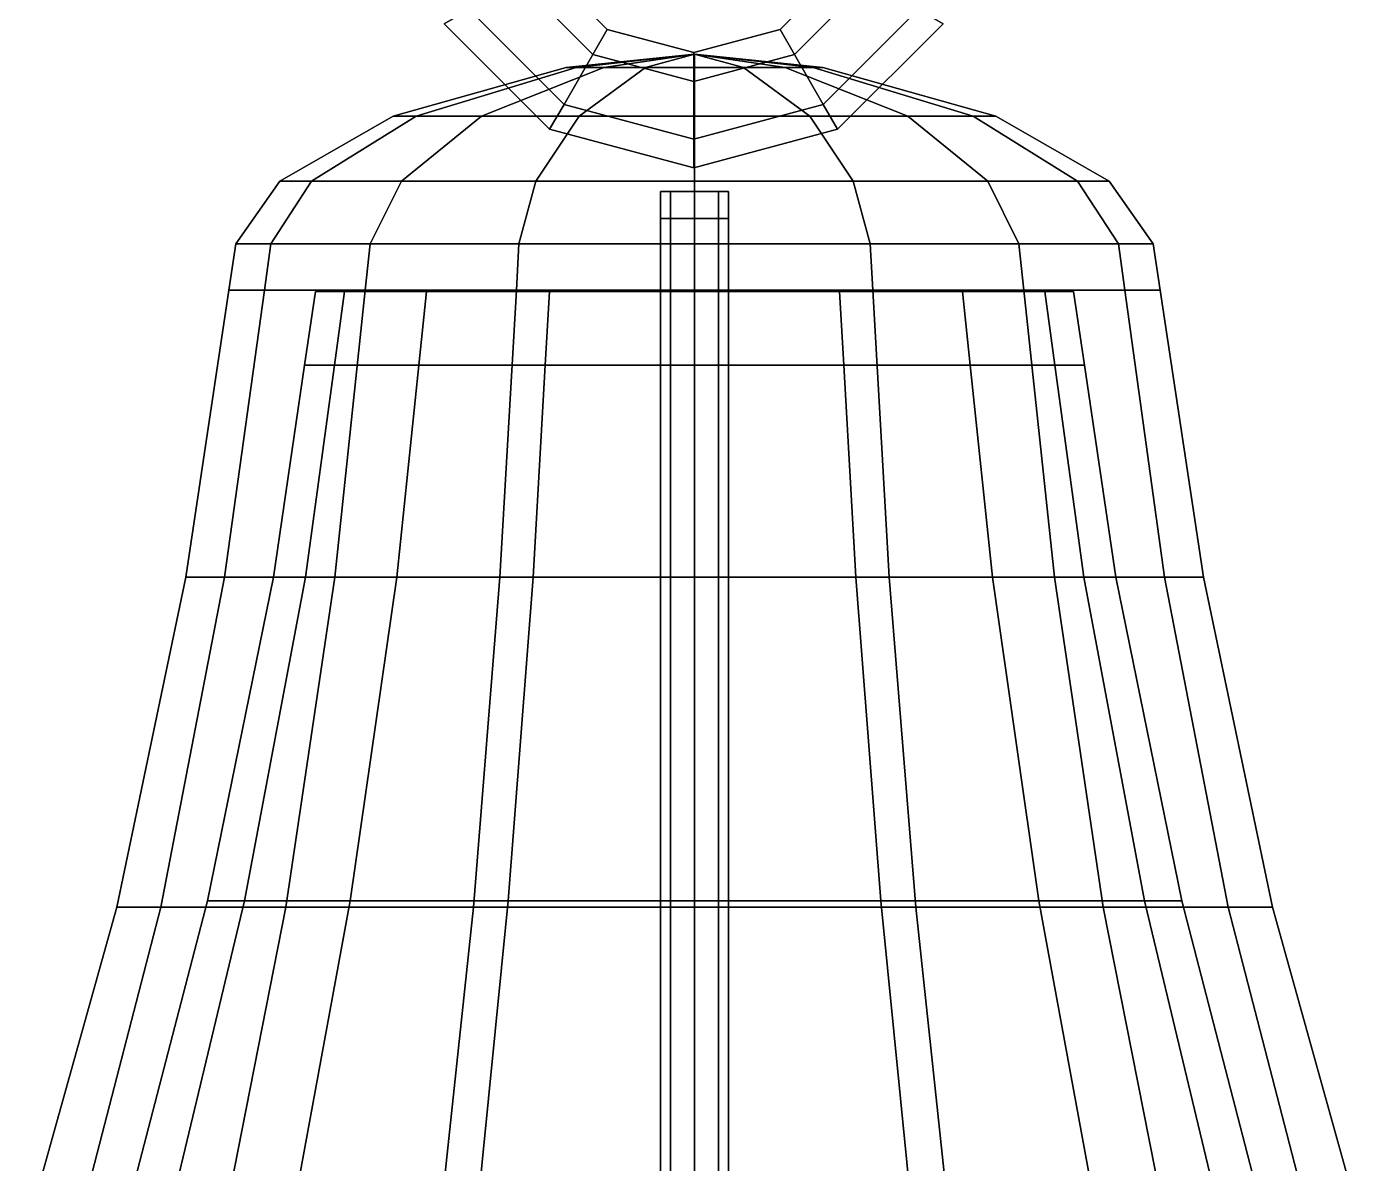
# Model space of a CAD drawing. Header units: metres. Extents: x -14.1 to 14.1, y -13.2 to 13.2.
# Drawn here: x 0.5816 to 1.0215, y -1.9553 to -1.581 of the extents above; entities that cross this region are included whole.
import ezdxf

# ---------------------------------------------------------------- set-up
doc = ezdxf.new("R2010")
doc.units = ezdxf.units.M

msp = doc.modelspace()

# ---------------------------------------------------------------- linework, layer by layer
at = {"layer": 'bell3', "color": 25}
for points in [[(0.743751, -1.56582, 17.3929), (0.751936, -1.56107, 17.4093), (0.772822, -1.58192, 17.4093), (0.768037, -1.59014, 17.3929)], [(0.751936, -1.56107, 17.4093), (0.743751, -1.56582, 17.4257), (0.768037, -1.59014, 17.4257), (0.772822, -1.58192, 17.4093)], [(0.82971, -1.58192, 17.4093), (0.834495, -1.59014, 17.4257), (0.858781, -1.56582, 17.4257), (0.850551, -1.56107, 17.4093)], [(0.834495, -1.59014, 17.3929), (0.82971, -1.58192, 17.4093), (0.850551, -1.56107, 17.4093), (0.858781, -1.56582, 17.3929)], [(0.727293, -1.57534, 17.3929), (0.743751, -1.56582, 17.3929), (0.768037, -1.59014, 17.3929), (0.758555, -1.6066, 17.3929)], [(0.743751, -1.56582, 17.4257), (0.727293, -1.57534, 17.4257), (0.758555, -1.6066, 17.4257), (0.768037, -1.59014, 17.4257)], [(0.843933, -1.6066, 17.3929), (0.834495, -1.59014, 17.3929), (0.858781, -1.56582, 17.3929), (0.875193, -1.57534, 17.3929)], [(0.834495, -1.59014, 17.4257), (0.843933, -1.6066, 17.4257), (0.875193, -1.57534, 17.4257), (0.858781, -1.56582, 17.4257)], [(0.727293, -1.57534, 17.4257), (0.719064, -1.58008, 17.4093), (0.753815, -1.61479, 17.4093), (0.758555, -1.6066, 17.4257)], [(0.719064, -1.58008, 17.4093), (0.727293, -1.57534, 17.3929), (0.758555, -1.6066, 17.3929), (0.753815, -1.61479, 17.4093)], [(0.848673, -1.61479, 17.4093), (0.843933, -1.6066, 17.3929), (0.875193, -1.57534, 17.3929), (0.883423, -1.58008, 17.4093)], [(0.843933, -1.6066, 17.4257), (0.848673, -1.61479, 17.4093), (0.883423, -1.58008, 17.4093), (0.875193, -1.57534, 17.4257)], [(0.772822, -1.58192, 17.4093), (0.768037, -1.59014, 17.4257), (0.801267, -1.59905, 17.4257), (0.801267, -1.58952, 17.4093)], [(0.768037, -1.59014, 17.3929), (0.772822, -1.58192, 17.4093), (0.801267, -1.58952, 17.4093), (0.801267, -1.59905, 17.3929)], [(0.801267, -1.59905, 17.3929), (0.801267, -1.58952, 17.4093), (0.82971, -1.58192, 17.4093), (0.834495, -1.59014, 17.3929)], [(0.801267, -1.58952, 17.4093), (0.801267, -1.59905, 17.4257), (0.834495, -1.59014, 17.4257), (0.82971, -1.58192, 17.4093)], [(0.768037, -1.59014, 17.4257), (0.758555, -1.6066, 17.4257), (0.801267, -1.61801, 17.4257), (0.801267, -1.59905, 17.4257)], [(0.758555, -1.6066, 17.3929), (0.768037, -1.59014, 17.3929), (0.801267, -1.59905, 17.3929), (0.801267, -1.61801, 17.3929)], [(0.762535, -1.59444, 17.4257), (0.801535, -1.59001, 17.4095), (0.759315, -1.59444, 17.4095)], [(0.759315, -1.59444, 17.4095), (0.801535, -1.59001, 17.4095), (0.762535, -1.59444, 17.3933)], [(0.771704, -1.59444, 17.4394), (0.801535, -1.59001, 17.4095), (0.762535, -1.59444, 17.4257)], [(0.762535, -1.59444, 17.3933), (0.801535, -1.59001, 17.4095), (0.771704, -1.59444, 17.3796)], [(0.785389, -1.59444, 17.4485), (0.801535, -1.59001, 17.4095), (0.771704, -1.59444, 17.4394)], [(0.771704, -1.59444, 17.3796), (0.801535, -1.59001, 17.4095), (0.785389, -1.59444, 17.3705)], [(0.801535, -1.59444, 17.4517), (0.801535, -1.59001, 17.4095), (0.785389, -1.59444, 17.4485)], [(0.785389, -1.59444, 17.3705), (0.801535, -1.59001, 17.4095), (0.801535, -1.59444, 17.3673)], [(0.801267, -1.59905, 17.4257), (0.801267, -1.61801, 17.4257), (0.843933, -1.6066, 17.4257), (0.834495, -1.59014, 17.4257)], [(0.801267, -1.61801, 17.3929), (0.801267, -1.59905, 17.3929), (0.834495, -1.59014, 17.3929), (0.843933, -1.6066, 17.3929)], [(0.817724, -1.59444, 17.3705), (0.801535, -1.59001, 17.4095), (0.83141, -1.59444, 17.3796)], [(0.83141, -1.59444, 17.3796), (0.801535, -1.59001, 17.4095), (0.840579, -1.59444, 17.3933)], [(0.840579, -1.59444, 17.3933), (0.801535, -1.59001, 17.4095), (0.843754, -1.59444, 17.4095)], [(0.843754, -1.59444, 17.4095), (0.801535, -1.59001, 17.4095), (0.840579, -1.59444, 17.4257)], [(0.840579, -1.59444, 17.4257), (0.801535, -1.59001, 17.4095), (0.83141, -1.59444, 17.4394)], [(0.83141, -1.59444, 17.4394), (0.801535, -1.59001, 17.4095), (0.817724, -1.59444, 17.4485)], [(0.817724, -1.59444, 17.4485), (0.801535, -1.59001, 17.4095), (0.801535, -1.59444, 17.4517)], [(0.801535, -1.59444, 17.3673), (0.801535, -1.59001, 17.4095), (0.817724, -1.59444, 17.3705)], [(0.709851, -1.61045, 17.4475), (0.762535, -1.59444, 17.4257), (0.759315, -1.59444, 17.4095), (0.702248, -1.61045, 17.4095)], [(0.702248, -1.61045, 17.4095), (0.759315, -1.59444, 17.4095), (0.762535, -1.59444, 17.3933), (0.709851, -1.61045, 17.3715)], [(0.731363, -1.61045, 17.4797), (0.771704, -1.59444, 17.4394), (0.762535, -1.59444, 17.4257), (0.709851, -1.61045, 17.4475)], [(0.709851, -1.61045, 17.3715), (0.762535, -1.59444, 17.3933), (0.771704, -1.59444, 17.3796), (0.731363, -1.61045, 17.3393)], [(0.763564, -1.61045, 17.5012), (0.785389, -1.59444, 17.4485), (0.771704, -1.59444, 17.4394), (0.731363, -1.61045, 17.4797)], [(0.731363, -1.61045, 17.3393), (0.771704, -1.59444, 17.3796), (0.785389, -1.59444, 17.3705), (0.763564, -1.61045, 17.3178)], [(0.801535, -1.61045, 17.5088), (0.801535, -1.59444, 17.4517), (0.785389, -1.59444, 17.4485), (0.763564, -1.61045, 17.5012)], [(0.763564, -1.61045, 17.3178), (0.785389, -1.59444, 17.3705), (0.801535, -1.59444, 17.3673), (0.801535, -1.61045, 17.3102)], [(0.801535, -1.61045, 17.3102), (0.801535, -1.59444, 17.3673), (0.817724, -1.59444, 17.3705), (0.83955, -1.61045, 17.3178)], [(0.83955, -1.61045, 17.5012), (0.817724, -1.59444, 17.4485), (0.801535, -1.59444, 17.4517), (0.801535, -1.61045, 17.5088)], [(0.83955, -1.61045, 17.3178), (0.817724, -1.59444, 17.3705), (0.83141, -1.59444, 17.3796), (0.871751, -1.61045, 17.3393)], [(0.871751, -1.61045, 17.4797), (0.83141, -1.59444, 17.4394), (0.817724, -1.59444, 17.4485), (0.83955, -1.61045, 17.5012)], [(0.871751, -1.61045, 17.3393), (0.83141, -1.59444, 17.3796), (0.840579, -1.59444, 17.3933), (0.893263, -1.61045, 17.3715)], [(0.893263, -1.61045, 17.4475), (0.840579, -1.59444, 17.4257), (0.83141, -1.59444, 17.4394), (0.871751, -1.61045, 17.4797)], [(0.893263, -1.61045, 17.3715), (0.840579, -1.59444, 17.3933), (0.843754, -1.59444, 17.4095), (0.900821, -1.61045, 17.4095)], [(0.900821, -1.61045, 17.4095), (0.843754, -1.59444, 17.4095), (0.840579, -1.59444, 17.4257), (0.893263, -1.61045, 17.4475)], [(0.758555, -1.6066, 17.4257), (0.753815, -1.61479, 17.4093), (0.801267, -1.62749, 17.4093), (0.801267, -1.61801, 17.4257)], [(0.753815, -1.61479, 17.4093), (0.758555, -1.6066, 17.3929), (0.801267, -1.61801, 17.3929), (0.801267, -1.62749, 17.4093)], [(0.801267, -1.62749, 17.4093), (0.801267, -1.61801, 17.3929), (0.843933, -1.6066, 17.3929), (0.848673, -1.61479, 17.4093)], [(0.801267, -1.61801, 17.4257), (0.801267, -1.62749, 17.4093), (0.848673, -1.61479, 17.4093), (0.843933, -1.6066, 17.4257)], [(0.664993, -1.63183, 17.4095), (0.702248, -1.61045, 17.4095), (0.709851, -1.61045, 17.3715), (0.675414, -1.63183, 17.3572)], [(0.675414, -1.63183, 17.4618), (0.709851, -1.61045, 17.4475), (0.702248, -1.61045, 17.4095), (0.664993, -1.63183, 17.4095)], [(0.675414, -1.63183, 17.3572), (0.709851, -1.61045, 17.3715), (0.731363, -1.61045, 17.3393), (0.704976, -1.63183, 17.3129)], [(0.704976, -1.63183, 17.5061), (0.731363, -1.61045, 17.4797), (0.709851, -1.61045, 17.4475), (0.675414, -1.63183, 17.4618)], [(0.704976, -1.63183, 17.3129), (0.731363, -1.61045, 17.3393), (0.763564, -1.61045, 17.3178), (0.749297, -1.63183, 17.2833)], [(0.749297, -1.63183, 17.5357), (0.763564, -1.61045, 17.5012), (0.731363, -1.61045, 17.4797), (0.704976, -1.63183, 17.5061)], [(0.749297, -1.63183, 17.2833), (0.763564, -1.61045, 17.3178), (0.801535, -1.61045, 17.3102), (0.801535, -1.63183, 17.2729)], [(0.801535, -1.63183, 17.5461), (0.801535, -1.61045, 17.5088), (0.763564, -1.61045, 17.5012), (0.749297, -1.63183, 17.5357)], [(0.853816, -1.63183, 17.5357), (0.83955, -1.61045, 17.5012), (0.801535, -1.61045, 17.5088), (0.801535, -1.63183, 17.5461)], [(0.801535, -1.63183, 17.2729), (0.801535, -1.61045, 17.3102), (0.83955, -1.61045, 17.3178), (0.853816, -1.63183, 17.2833)], [(0.898093, -1.63183, 17.5061), (0.871751, -1.61045, 17.4797), (0.83955, -1.61045, 17.5012), (0.853816, -1.63183, 17.5357)], [(0.853816, -1.63183, 17.2833), (0.83955, -1.61045, 17.3178), (0.871751, -1.61045, 17.3393), (0.898093, -1.63183, 17.3129)], [(0.9277, -1.63183, 17.4618), (0.893263, -1.61045, 17.4475), (0.871751, -1.61045, 17.4797), (0.898093, -1.63183, 17.5061)], [(0.898093, -1.63183, 17.3129), (0.871751, -1.61045, 17.3393), (0.893263, -1.61045, 17.3715), (0.9277, -1.63183, 17.3572)], [(0.938121, -1.63183, 17.4095), (0.900821, -1.61045, 17.4095), (0.893263, -1.61045, 17.4475), (0.9277, -1.63183, 17.4618)], [(0.9277, -1.63183, 17.3572), (0.893263, -1.61045, 17.3715), (0.900821, -1.61045, 17.4095), (0.938121, -1.63183, 17.4095)], [(0.661952, -1.65253, 17.4673), (0.675414, -1.63183, 17.4618), (0.664993, -1.63183, 17.4095), (0.650458, -1.65253, 17.4095)], [(0.650458, -1.65253, 17.4095), (0.664993, -1.63183, 17.4095), (0.675414, -1.63183, 17.3572), (0.661952, -1.65253, 17.3517)], [(0.69469, -1.65253, 17.5164), (0.704976, -1.63183, 17.5061), (0.675414, -1.63183, 17.4618), (0.661952, -1.65253, 17.4673)], [(0.661952, -1.65253, 17.3517), (0.675414, -1.63183, 17.3572), (0.704976, -1.63183, 17.3129), (0.69469, -1.65253, 17.3027)], [(0.743708, -1.65253, 17.5491), (0.749297, -1.63183, 17.5357), (0.704976, -1.63183, 17.5061), (0.69469, -1.65253, 17.5164)], [(0.69469, -1.65253, 17.3027), (0.704976, -1.63183, 17.3129), (0.749297, -1.63183, 17.2833), (0.743708, -1.65253, 17.2699)], [(0.801535, -1.65253, 17.5606), (0.801535, -1.63183, 17.5461), (0.749297, -1.63183, 17.5357), (0.743708, -1.65253, 17.5491)], [(0.743708, -1.65253, 17.2699), (0.749297, -1.63183, 17.2833), (0.801535, -1.63183, 17.2729), (0.801535, -1.65253, 17.2584)], [(0.801535, -1.65253, 17.2584), (0.801535, -1.63183, 17.2729), (0.853816, -1.63183, 17.2833), (0.859362, -1.65253, 17.2699)], [(0.859362, -1.65253, 17.5491), (0.853816, -1.63183, 17.5357), (0.801535, -1.63183, 17.5461), (0.801535, -1.65253, 17.5606)], [(0.859362, -1.65253, 17.2699), (0.853816, -1.63183, 17.2833), (0.898093, -1.63183, 17.3129), (0.908379, -1.65253, 17.3027)], [(0.908379, -1.65253, 17.5164), (0.898093, -1.63183, 17.5061), (0.853816, -1.63183, 17.5357), (0.859362, -1.65253, 17.5491)], [(0.908379, -1.65253, 17.3027), (0.898093, -1.63183, 17.3129), (0.9277, -1.63183, 17.3572), (0.941162, -1.65253, 17.3517)], [(0.941162, -1.65253, 17.4673), (0.9277, -1.63183, 17.4618), (0.898093, -1.63183, 17.5061), (0.908379, -1.65253, 17.5164)], [(0.941162, -1.65253, 17.3517), (0.9277, -1.63183, 17.3572), (0.938121, -1.63183, 17.4095), (0.952656, -1.65253, 17.4095)], [(0.952656, -1.65253, 17.4095), (0.938121, -1.63183, 17.4095), (0.9277, -1.63183, 17.4618), (0.941162, -1.65253, 17.4673)], [(0.661952, -1.65253, 17.3517), (0.65985, -1.66779, 17.3508), (0.648177, -1.66779, 17.4095), (0.650458, -1.65253, 17.4095)], [(0.650458, -1.65253, 17.4095), (0.648177, -1.66779, 17.4095), (0.65985, -1.66779, 17.4682), (0.661952, -1.65253, 17.4673)], [(0.69469, -1.65253, 17.3027), (0.69308, -1.66779, 17.301), (0.65985, -1.66779, 17.3508), (0.661952, -1.65253, 17.3517)], [(0.661952, -1.65253, 17.4673), (0.65985, -1.66779, 17.4682), (0.69308, -1.66779, 17.518), (0.69469, -1.65253, 17.5164)], [(0.743708, -1.65253, 17.2699), (0.742858, -1.66779, 17.2678), (0.69308, -1.66779, 17.301), (0.69469, -1.65253, 17.3027)], [(0.69469, -1.65253, 17.5164), (0.69308, -1.66779, 17.518), (0.742858, -1.66779, 17.5512), (0.743708, -1.65253, 17.5491)], [(0.801535, -1.65253, 17.2584), (0.801535, -1.66779, 17.2561), (0.742858, -1.66779, 17.2678), (0.743708, -1.65253, 17.2699)], [(0.743708, -1.65253, 17.5491), (0.742858, -1.66779, 17.5512), (0.801535, -1.66779, 17.5629), (0.801535, -1.65253, 17.5606)], [(0.801535, -1.65253, 17.5606), (0.801535, -1.66779, 17.5629), (0.860256, -1.66779, 17.5512), (0.859362, -1.65253, 17.5491)], [(0.859362, -1.65253, 17.2699), (0.860256, -1.66779, 17.2678), (0.801535, -1.66779, 17.2561), (0.801535, -1.65253, 17.2584)], [(0.859362, -1.65253, 17.5491), (0.860256, -1.66779, 17.5512), (0.909989, -1.66779, 17.518), (0.908379, -1.65253, 17.5164)], [(0.908379, -1.65253, 17.3027), (0.909989, -1.66779, 17.301), (0.860256, -1.66779, 17.2678), (0.859362, -1.65253, 17.2699)], [(0.908379, -1.65253, 17.5164), (0.909989, -1.66779, 17.518), (0.943264, -1.66779, 17.4682), (0.941162, -1.65253, 17.4673)], [(0.941162, -1.65253, 17.3517), (0.943264, -1.66779, 17.3508), (0.909989, -1.66779, 17.301), (0.908379, -1.65253, 17.3027)], [(0.941162, -1.65253, 17.4673), (0.943264, -1.66779, 17.4682), (0.954937, -1.66779, 17.4095), (0.952656, -1.65253, 17.4095)], [(0.952656, -1.65253, 17.4095), (0.954937, -1.66779, 17.4095), (0.943264, -1.66779, 17.3508), (0.941162, -1.65253, 17.3517)], [(0.648177, -1.66779, 17.4095), (0.633955, -1.76233, 17.4095), (0.646702, -1.76233, 17.4736), (0.65985, -1.66779, 17.4682)], [(0.65985, -1.66779, 17.3508), (0.646702, -1.76233, 17.3454), (0.633955, -1.76233, 17.4095), (0.648177, -1.66779, 17.4095)], [(0.65985, -1.66779, 17.4682), (0.646702, -1.76233, 17.4736), (0.683017, -1.76233, 17.528), (0.69308, -1.66779, 17.518)], [(0.69308, -1.66779, 17.301), (0.683017, -1.76233, 17.291), (0.646702, -1.76233, 17.3454), (0.65985, -1.66779, 17.3508)], [(0.682927, -1.69247, 17.4586), (0.673133, -1.69247, 17.4095), (0.676711, -1.66819, 17.4095), (0.686237, -1.66819, 17.4573)], [(0.673133, -1.69247, 17.4095), (0.682927, -1.69247, 17.3604), (0.686237, -1.66819, 17.3617), (0.676711, -1.66819, 17.4095)], [(0.676711, -1.66819, 17.4095), (0.686237, -1.66819, 17.3617), (0.708912, -1.66819, 17.3711), (0.701264, -1.66819, 17.4095)], [(0.686237, -1.66819, 17.4573), (0.676711, -1.66819, 17.4095), (0.701264, -1.66819, 17.4095), (0.708912, -1.66819, 17.4479)], [(0.710746, -1.69247, 17.5003), (0.682927, -1.69247, 17.4586), (0.686237, -1.66819, 17.4573), (0.713295, -1.66819, 17.4978)], [(0.682927, -1.69247, 17.3604), (0.710746, -1.69247, 17.3187), (0.713295, -1.66819, 17.3212), (0.686237, -1.66819, 17.3617)], [(0.69308, -1.66779, 17.518), (0.683017, -1.76233, 17.528), (0.737401, -1.76233, 17.5644), (0.742858, -1.66779, 17.5512)], [(0.742858, -1.66779, 17.2678), (0.737401, -1.76233, 17.2547), (0.683017, -1.76233, 17.291), (0.69308, -1.66779, 17.301)], [(0.713295, -1.66819, 17.4978), (0.686237, -1.66819, 17.4573), (0.708912, -1.66819, 17.4479), (0.730648, -1.66819, 17.4804)], [(0.686237, -1.66819, 17.3617), (0.713295, -1.66819, 17.3212), (0.730648, -1.66819, 17.3386), (0.708912, -1.66819, 17.3711)], [(0.708912, -1.66819, 17.3711), (0.801535, -1.66819, 17.4095), (0.701264, -1.66819, 17.4095)], [(0.701264, -1.66819, 17.4095), (0.801535, -1.66819, 17.4095), (0.708912, -1.66819, 17.4479)], [(0.730648, -1.66819, 17.3386), (0.801535, -1.66819, 17.4095), (0.708912, -1.66819, 17.3711)], [(0.708912, -1.66819, 17.4479), (0.801535, -1.66819, 17.4095), (0.730648, -1.66819, 17.4804)], [(0.752383, -1.69247, 17.5281), (0.710746, -1.69247, 17.5003), (0.713295, -1.66819, 17.4978), (0.75377, -1.66819, 17.5248)], [(0.710746, -1.69247, 17.3187), (0.752383, -1.69247, 17.2909), (0.75377, -1.66819, 17.2942), (0.713295, -1.66819, 17.3212)], [(0.75377, -1.66819, 17.5248), (0.713295, -1.66819, 17.4978), (0.730648, -1.66819, 17.4804), (0.763162, -1.66819, 17.5021)], [(0.713295, -1.66819, 17.3212), (0.75377, -1.66819, 17.2942), (0.763162, -1.66819, 17.3169), (0.730648, -1.66819, 17.3386)], [(0.763162, -1.66819, 17.3169), (0.801535, -1.66819, 17.4095), (0.730648, -1.66819, 17.3386)], [(0.730648, -1.66819, 17.4804), (0.801535, -1.66819, 17.4095), (0.763162, -1.66819, 17.5021)], [(0.742858, -1.66779, 17.5512), (0.737401, -1.76233, 17.5644), (0.801535, -1.76233, 17.5771), (0.801535, -1.66779, 17.5629)], [(0.801535, -1.66779, 17.2561), (0.801535, -1.76233, 17.2419), (0.737401, -1.76233, 17.2547), (0.742858, -1.66779, 17.2678)], [(0.752383, -1.69247, 17.2909), (0.801535, -1.69247, 17.2811), (0.801535, -1.66819, 17.2847), (0.75377, -1.66819, 17.2942)], [(0.801535, -1.69247, 17.5379), (0.752383, -1.69247, 17.5281), (0.75377, -1.66819, 17.5248), (0.801535, -1.66819, 17.5343)], [(0.75377, -1.66819, 17.2942), (0.801535, -1.66819, 17.2847), (0.801535, -1.66819, 17.3092), (0.763162, -1.66819, 17.3169)], [(0.801535, -1.66819, 17.5343), (0.75377, -1.66819, 17.5248), (0.763162, -1.66819, 17.5021), (0.801535, -1.66819, 17.5098)], [(0.801535, -1.66819, 17.3092), (0.801535, -1.66819, 17.4095), (0.763162, -1.66819, 17.3169)], [(0.763162, -1.66819, 17.5021), (0.801535, -1.66819, 17.4095), (0.801535, -1.66819, 17.5098)], [(0.860256, -1.66779, 17.2678), (0.865668, -1.76233, 17.2547), (0.801535, -1.76233, 17.2419), (0.801535, -1.66779, 17.2561)], [(0.801535, -1.66779, 17.5629), (0.801535, -1.76233, 17.5771), (0.865668, -1.76233, 17.5644), (0.860256, -1.66779, 17.5512)], [(0.839908, -1.66819, 17.3169), (0.801535, -1.66819, 17.4095), (0.801535, -1.66819, 17.3092)], [(0.801535, -1.66819, 17.2847), (0.849299, -1.66819, 17.2942), (0.839908, -1.66819, 17.3169), (0.801535, -1.66819, 17.3092)], [(0.801535, -1.69247, 17.2811), (0.850685, -1.69247, 17.2909), (0.849299, -1.66819, 17.2942), (0.801535, -1.66819, 17.2847)], [(0.872466, -1.66819, 17.3386), (0.801535, -1.66819, 17.4095), (0.839908, -1.66819, 17.3169)], [(0.894202, -1.66819, 17.3711), (0.801535, -1.66819, 17.4095), (0.872466, -1.66819, 17.3386)], [(0.901805, -1.66819, 17.4095), (0.801535, -1.66819, 17.4095), (0.894202, -1.66819, 17.3711)], [(0.894202, -1.66819, 17.4479), (0.801535, -1.66819, 17.4095), (0.901805, -1.66819, 17.4095)], [(0.872466, -1.66819, 17.4804), (0.801535, -1.66819, 17.4095), (0.894202, -1.66819, 17.4479)], [(0.839908, -1.66819, 17.5021), (0.801535, -1.66819, 17.4095), (0.872466, -1.66819, 17.4804)], [(0.801535, -1.66819, 17.5098), (0.801535, -1.66819, 17.4095), (0.839908, -1.66819, 17.5021)], [(0.849299, -1.66819, 17.5248), (0.801535, -1.66819, 17.5343), (0.801535, -1.66819, 17.5098), (0.839908, -1.66819, 17.5021)], [(0.850685, -1.69247, 17.5281), (0.801535, -1.69247, 17.5379), (0.801535, -1.66819, 17.5343), (0.849299, -1.66819, 17.5248)], [(0.849299, -1.66819, 17.2942), (0.889819, -1.66819, 17.3212), (0.872466, -1.66819, 17.3386), (0.839908, -1.66819, 17.3169)], [(0.889819, -1.66819, 17.4978), (0.849299, -1.66819, 17.5248), (0.839908, -1.66819, 17.5021), (0.872466, -1.66819, 17.4804)], [(0.850685, -1.69247, 17.2909), (0.892368, -1.69247, 17.3187), (0.889819, -1.66819, 17.3212), (0.849299, -1.66819, 17.2942)], [(0.892368, -1.69247, 17.5003), (0.850685, -1.69247, 17.5281), (0.849299, -1.66819, 17.5248), (0.889819, -1.66819, 17.4978)], [(0.909989, -1.66779, 17.301), (0.920051, -1.76233, 17.291), (0.865668, -1.76233, 17.2547), (0.860256, -1.66779, 17.2678)], [(0.860256, -1.66779, 17.5512), (0.865668, -1.76233, 17.5644), (0.920051, -1.76233, 17.528), (0.909989, -1.66779, 17.518)], [(0.916877, -1.66819, 17.4573), (0.889819, -1.66819, 17.4978), (0.872466, -1.66819, 17.4804), (0.894202, -1.66819, 17.4479)], [(0.889819, -1.66819, 17.3212), (0.916877, -1.66819, 17.3617), (0.894202, -1.66819, 17.3711), (0.872466, -1.66819, 17.3386)], [(0.920187, -1.69247, 17.4586), (0.892368, -1.69247, 17.5003), (0.889819, -1.66819, 17.4978), (0.916877, -1.66819, 17.4573)], [(0.892368, -1.69247, 17.3187), (0.920187, -1.69247, 17.3604), (0.916877, -1.66819, 17.3617), (0.889819, -1.66819, 17.3212)], [(0.926358, -1.66819, 17.4095), (0.916877, -1.66819, 17.4573), (0.894202, -1.66819, 17.4479), (0.901805, -1.66819, 17.4095)], [(0.916877, -1.66819, 17.3617), (0.926358, -1.66819, 17.4095), (0.901805, -1.66819, 17.4095), (0.894202, -1.66819, 17.3711)], [(0.943264, -1.66779, 17.3508), (0.956368, -1.76233, 17.3454), (0.920051, -1.76233, 17.291), (0.909989, -1.66779, 17.301)], [(0.909989, -1.66779, 17.518), (0.920051, -1.76233, 17.528), (0.956368, -1.76233, 17.4736), (0.943264, -1.66779, 17.4682)], [(0.920187, -1.69247, 17.3604), (0.929935, -1.69247, 17.4095), (0.926358, -1.66819, 17.4095), (0.916877, -1.66819, 17.3617)], [(0.929935, -1.69247, 17.4095), (0.920187, -1.69247, 17.4586), (0.916877, -1.66819, 17.4573), (0.926358, -1.66819, 17.4095)], [(0.954937, -1.66779, 17.4095), (0.969158, -1.76233, 17.4095), (0.956368, -1.76233, 17.3454), (0.943264, -1.66779, 17.3508)], [(0.943264, -1.66779, 17.4682), (0.956368, -1.76233, 17.4736), (0.969158, -1.76233, 17.4095), (0.954937, -1.66779, 17.4095)], [(0.662846, -1.76229, 17.4095), (0.673133, -1.69247, 17.4095), (0.682927, -1.69247, 17.4586), (0.673356, -1.76229, 17.4626)], [(0.673356, -1.76229, 17.3564), (0.682927, -1.69247, 17.3604), (0.673133, -1.69247, 17.4095), (0.662846, -1.76229, 17.4095)], [(0.673356, -1.76229, 17.4626), (0.682927, -1.69247, 17.4586), (0.710746, -1.69247, 17.5003), (0.703456, -1.76229, 17.5076)], [(0.703456, -1.76229, 17.3114), (0.710746, -1.69247, 17.3187), (0.682927, -1.69247, 17.3604), (0.673356, -1.76229, 17.3564)], [(0.703456, -1.76229, 17.5076), (0.710746, -1.69247, 17.5003), (0.752383, -1.69247, 17.5281), (0.748447, -1.76229, 17.5377)], [(0.748447, -1.76229, 17.2813), (0.752383, -1.69247, 17.2909), (0.710746, -1.69247, 17.3187), (0.703456, -1.76229, 17.3114)], [(0.748447, -1.76229, 17.5377), (0.752383, -1.69247, 17.5281), (0.801535, -1.69247, 17.5379), (0.801535, -1.76229, 17.5482)], [(0.801535, -1.76229, 17.2708), (0.801535, -1.69247, 17.2811), (0.752383, -1.69247, 17.2909), (0.748447, -1.76229, 17.2813)], [(0.854667, -1.76229, 17.2813), (0.850685, -1.69247, 17.2909), (0.801535, -1.69247, 17.2811), (0.801535, -1.76229, 17.2708)], [(0.801535, -1.76229, 17.5482), (0.801535, -1.69247, 17.5379), (0.850685, -1.69247, 17.5281), (0.854667, -1.76229, 17.5377)], [(0.899658, -1.76229, 17.3114), (0.892368, -1.69247, 17.3187), (0.850685, -1.69247, 17.2909), (0.854667, -1.76229, 17.2813)], [(0.854667, -1.76229, 17.5377), (0.850685, -1.69247, 17.5281), (0.892368, -1.69247, 17.5003), (0.899658, -1.76229, 17.5076)], [(0.929712, -1.76229, 17.3564), (0.920187, -1.69247, 17.3604), (0.892368, -1.69247, 17.3187), (0.899658, -1.76229, 17.3114)], [(0.899658, -1.76229, 17.5076), (0.892368, -1.69247, 17.5003), (0.920187, -1.69247, 17.4586), (0.929712, -1.76229, 17.4626)], [(0.940266, -1.76229, 17.4095), (0.929935, -1.69247, 17.4095), (0.920187, -1.69247, 17.3604), (0.929712, -1.76229, 17.3564)], [(0.929712, -1.76229, 17.4626), (0.920187, -1.69247, 17.4586), (0.929935, -1.69247, 17.4095), (0.940266, -1.76229, 17.4095)], [(0.646702, -1.76233, 17.3454), (0.625727, -1.87101, 17.3367), (0.611235, -1.87101, 17.4095), (0.633955, -1.76233, 17.4095)], [(0.633955, -1.76233, 17.4095), (0.611235, -1.87101, 17.4095), (0.625727, -1.87101, 17.4823), (0.646702, -1.76233, 17.4736)], [(0.683017, -1.76233, 17.291), (0.666962, -1.87101, 17.2749), (0.625727, -1.87101, 17.3367), (0.646702, -1.76233, 17.3454)], [(0.646702, -1.76233, 17.4736), (0.625727, -1.87101, 17.4823), (0.666962, -1.87101, 17.5441), (0.683017, -1.76233, 17.528)], [(0.65332, -1.86886, 17.3481), (0.673356, -1.76229, 17.3564), (0.662846, -1.76229, 17.4095), (0.641111, -1.86886, 17.4095)], [(0.641111, -1.86886, 17.4095), (0.662846, -1.76229, 17.4095), (0.673356, -1.76229, 17.4626), (0.65332, -1.86886, 17.4709)], [(0.68807, -1.86886, 17.296), (0.703456, -1.76229, 17.3114), (0.673356, -1.76229, 17.3564), (0.65332, -1.86886, 17.3481)], [(0.65332, -1.86886, 17.4709), (0.673356, -1.76229, 17.4626), (0.703456, -1.76229, 17.5076), (0.68807, -1.86886, 17.523)], [(0.737401, -1.76233, 17.2547), (0.728724, -1.87101, 17.2337), (0.666962, -1.87101, 17.2749), (0.683017, -1.76233, 17.291)], [(0.683017, -1.76233, 17.528), (0.666962, -1.87101, 17.5441), (0.728724, -1.87101, 17.5853), (0.737401, -1.76233, 17.5644)], [(0.740128, -1.86886, 17.2613), (0.748447, -1.76229, 17.2813), (0.703456, -1.76229, 17.3114), (0.68807, -1.86886, 17.296)], [(0.68807, -1.86886, 17.523), (0.703456, -1.76229, 17.5076), (0.748447, -1.76229, 17.5377), (0.740128, -1.86886, 17.5577)], [(0.801535, -1.76233, 17.2419), (0.801535, -1.87101, 17.2192), (0.728724, -1.87101, 17.2337), (0.737401, -1.76233, 17.2547)], [(0.737401, -1.76233, 17.5644), (0.728724, -1.87101, 17.5853), (0.801535, -1.87101, 17.5998), (0.801535, -1.76233, 17.5771)], [(0.801535, -1.86886, 17.2491), (0.801535, -1.76229, 17.2708), (0.748447, -1.76229, 17.2813), (0.740128, -1.86886, 17.2613)], [(0.740128, -1.86886, 17.5577), (0.748447, -1.76229, 17.5377), (0.801535, -1.76229, 17.5482), (0.801535, -1.86886, 17.57)], [(0.801535, -1.86886, 17.57), (0.801535, -1.76229, 17.5482), (0.854667, -1.76229, 17.5377), (0.86294, -1.86886, 17.5577)], [(0.86294, -1.86886, 17.2613), (0.854667, -1.76229, 17.2813), (0.801535, -1.76229, 17.2708), (0.801535, -1.86886, 17.2491)], [(0.801535, -1.76233, 17.5771), (0.801535, -1.87101, 17.5998), (0.87439, -1.87101, 17.5853), (0.865668, -1.76233, 17.5644)], [(0.865668, -1.76233, 17.2547), (0.87439, -1.87101, 17.2337), (0.801535, -1.87101, 17.2192), (0.801535, -1.76233, 17.2419)], [(0.86294, -1.86886, 17.5577), (0.854667, -1.76229, 17.5377), (0.899658, -1.76229, 17.5076), (0.914998, -1.86886, 17.523)], [(0.914998, -1.86886, 17.296), (0.899658, -1.76229, 17.3114), (0.854667, -1.76229, 17.2813), (0.86294, -1.86886, 17.2613)], [(0.865668, -1.76233, 17.5644), (0.87439, -1.87101, 17.5853), (0.936108, -1.87101, 17.5441), (0.920051, -1.76233, 17.528)], [(0.920051, -1.76233, 17.291), (0.936108, -1.87101, 17.2749), (0.87439, -1.87101, 17.2337), (0.865668, -1.76233, 17.2547)], [(0.914998, -1.86886, 17.523), (0.899658, -1.76229, 17.5076), (0.929712, -1.76229, 17.4626), (0.949794, -1.86886, 17.4709)], [(0.949794, -1.86886, 17.3481), (0.929712, -1.76229, 17.3564), (0.899658, -1.76229, 17.3114), (0.914998, -1.86886, 17.296)], [(0.920051, -1.76233, 17.528), (0.936108, -1.87101, 17.5441), (0.977343, -1.87101, 17.4823), (0.956368, -1.76233, 17.4736)], [(0.956368, -1.76233, 17.3454), (0.977343, -1.87101, 17.3367), (0.936108, -1.87101, 17.2749), (0.920051, -1.76233, 17.291)], [(0.949794, -1.86886, 17.4709), (0.929712, -1.76229, 17.4626), (0.940266, -1.76229, 17.4095), (0.962003, -1.86886, 17.4095)], [(0.962003, -1.86886, 17.4095), (0.940266, -1.76229, 17.4095), (0.929712, -1.76229, 17.3564), (0.949794, -1.86886, 17.3481)], [(0.956368, -1.76233, 17.4736), (0.977343, -1.87101, 17.4823), (0.991878, -1.87101, 17.4095), (0.969158, -1.76233, 17.4095)], [(0.969158, -1.76233, 17.4095), (0.991878, -1.87101, 17.4095), (0.977343, -1.87101, 17.3367), (0.956368, -1.76233, 17.3454)], [(0.613069, -1.97705, 17.4095), (0.641111, -1.86886, 17.4095), (0.65332, -1.86886, 17.4709), (0.62738, -1.97705, 17.4816)], [(0.62738, -1.97705, 17.3374), (0.65332, -1.86886, 17.3481), (0.641111, -1.86886, 17.4095), (0.613069, -1.97705, 17.4095)], [(0.62738, -1.97705, 17.4816), (0.65332, -1.86886, 17.4709), (0.68807, -1.86886, 17.523), (0.668258, -1.97705, 17.5428)], [(0.668258, -1.97705, 17.2762), (0.68807, -1.86886, 17.296), (0.65332, -1.86886, 17.3481), (0.62738, -1.97705, 17.3374)], [(0.668258, -1.97705, 17.5428), (0.68807, -1.86886, 17.523), (0.740128, -1.86886, 17.5577), (0.729396, -1.97705, 17.5836)], [(0.729396, -1.97705, 17.2354), (0.740128, -1.86886, 17.2613), (0.68807, -1.86886, 17.296), (0.668258, -1.97705, 17.2762)], [(0.729396, -1.97705, 17.5836), (0.740128, -1.86886, 17.5577), (0.801535, -1.86886, 17.57), (0.801535, -1.97705, 17.598)], [(0.801535, -1.97705, 17.221), (0.801535, -1.86886, 17.2491), (0.740128, -1.86886, 17.2613), (0.729396, -1.97705, 17.2354)], [(0.873674, -1.97705, 17.2354), (0.86294, -1.86886, 17.2613), (0.801535, -1.86886, 17.2491), (0.801535, -1.97705, 17.221)], [(0.801535, -1.97705, 17.598), (0.801535, -1.86886, 17.57), (0.86294, -1.86886, 17.5577), (0.873674, -1.97705, 17.5836)], [(0.934855, -1.97705, 17.2762), (0.914998, -1.86886, 17.296), (0.86294, -1.86886, 17.2613), (0.873674, -1.97705, 17.2354)], [(0.873674, -1.97705, 17.5836), (0.86294, -1.86886, 17.5577), (0.914998, -1.86886, 17.523), (0.934855, -1.97705, 17.5428)], [(0.975688, -1.97705, 17.3374), (0.949794, -1.86886, 17.3481), (0.914998, -1.86886, 17.296), (0.934855, -1.97705, 17.2762)], [(0.934855, -1.97705, 17.5428), (0.914998, -1.86886, 17.523), (0.949794, -1.86886, 17.4709), (0.975688, -1.97705, 17.4816)], [(0.990044, -1.97705, 17.4095), (0.962003, -1.86886, 17.4095), (0.949794, -1.86886, 17.3481), (0.975688, -1.97705, 17.3374)], [(0.975688, -1.97705, 17.4816), (0.949794, -1.86886, 17.4709), (0.962003, -1.86886, 17.4095), (0.990044, -1.97705, 17.4095)], [(0.611235, -1.87101, 17.4095), (0.581584, -1.97705, 17.4095), (0.598355, -1.97705, 17.4937), (0.625727, -1.87101, 17.4823)], [(0.625727, -1.87101, 17.3367), (0.598355, -1.97705, 17.3253), (0.581584, -1.97705, 17.4095), (0.611235, -1.87101, 17.4095)], [(0.625727, -1.87101, 17.4823), (0.598355, -1.97705, 17.4937), (0.64603, -1.97705, 17.565), (0.666962, -1.87101, 17.5441)], [(0.666962, -1.87101, 17.2749), (0.64603, -1.97705, 17.254), (0.598355, -1.97705, 17.3253), (0.625727, -1.87101, 17.3367)], [(0.666962, -1.87101, 17.5441), (0.64603, -1.97705, 17.565), (0.71741, -1.97705, 17.6127), (0.728724, -1.87101, 17.5853)], [(0.728724, -1.87101, 17.2337), (0.71741, -1.97705, 17.2063), (0.64603, -1.97705, 17.254), (0.666962, -1.87101, 17.2749)], [(0.728724, -1.87101, 17.5853), (0.71741, -1.97705, 17.6127), (0.801535, -1.97705, 17.6295), (0.801535, -1.87101, 17.5998)], [(0.801535, -1.87101, 17.2192), (0.801535, -1.97705, 17.1896), (0.71741, -1.97705, 17.2063), (0.728724, -1.87101, 17.2337)], [(0.87439, -1.87101, 17.2337), (0.885704, -1.97705, 17.2063), (0.801535, -1.97705, 17.1896), (0.801535, -1.87101, 17.2192)], [(0.801535, -1.87101, 17.5998), (0.801535, -1.97705, 17.6295), (0.885704, -1.97705, 17.6127), (0.87439, -1.87101, 17.5853)], [(0.936108, -1.87101, 17.2749), (0.957084, -1.97705, 17.254), (0.885704, -1.97705, 17.2063), (0.87439, -1.87101, 17.2337)], [(0.87439, -1.87101, 17.5853), (0.885704, -1.97705, 17.6127), (0.957084, -1.97705, 17.565), (0.936108, -1.87101, 17.5441)], [(0.977343, -1.87101, 17.3367), (1.00476, -1.97705, 17.3253), (0.957084, -1.97705, 17.254), (0.936108, -1.87101, 17.2749)], [(0.936108, -1.87101, 17.5441), (0.957084, -1.97705, 17.565), (1.00476, -1.97705, 17.4937), (0.977343, -1.87101, 17.4823)], [(0.991878, -1.87101, 17.4095), (1.02148, -1.97705, 17.4095), (1.00476, -1.97705, 17.3253), (0.977343, -1.87101, 17.3367)], [(0.977343, -1.87101, 17.4823), (1.00476, -1.97705, 17.4937), (1.02148, -1.97705, 17.4095), (0.991878, -1.87101, 17.4095)]]:
    msp.add_3dface(points, dxfattribs=at)
at = {"layer": 'clap3', "color": 14}
for points in [[(0.790354, -1.63523, 17.4095), (0.801535, -1.63523, 17.4095), (0.793618, -1.63523, 17.4016)], [(0.793618, -1.63523, 17.4174), (0.801535, -1.63523, 17.4095), (0.790354, -1.63523, 17.4095)], [(0.793618, -1.64413, 17.4174), (0.793618, -1.63523, 17.4174), (0.790354, -1.63523, 17.4095), (0.790354, -1.64413, 17.4095)], [(0.790354, -1.64413, 17.4095), (0.790354, -1.63523, 17.4095), (0.793618, -1.63523, 17.4016), (0.793618, -1.64413, 17.4016)], [(0.793618, -1.64413, 17.4016), (0.793618, -1.63523, 17.4016), (0.801535, -1.63523, 17.3983), (0.801535, -1.64413, 17.3983)], [(0.793618, -1.63523, 17.4016), (0.801535, -1.63523, 17.4095), (0.801535, -1.63523, 17.3983)], [(0.801535, -1.63523, 17.4207), (0.801535, -1.63523, 17.4095), (0.793618, -1.63523, 17.4174)], [(0.801535, -1.64413, 17.4207), (0.801535, -1.63523, 17.4207), (0.793618, -1.63523, 17.4174), (0.793618, -1.64413, 17.4174)], [(0.81276, -1.63523, 17.4095), (0.801535, -1.63523, 17.4095), (0.809451, -1.63523, 17.4174)], [(0.809451, -1.63523, 17.4016), (0.801535, -1.63523, 17.4095), (0.81276, -1.63523, 17.4095)], [(0.801535, -1.63523, 17.3983), (0.801535, -1.63523, 17.4095), (0.809451, -1.63523, 17.4016)], [(0.801535, -1.64413, 17.3983), (0.801535, -1.63523, 17.3983), (0.809451, -1.63523, 17.4016), (0.809451, -1.64413, 17.4016)], [(0.809451, -1.64413, 17.4174), (0.809451, -1.63523, 17.4174), (0.801535, -1.63523, 17.4207), (0.801535, -1.64413, 17.4207)], [(0.809451, -1.63523, 17.4174), (0.801535, -1.63523, 17.4095), (0.801535, -1.63523, 17.4207)], [(0.81276, -1.64413, 17.4095), (0.81276, -1.63523, 17.4095), (0.809451, -1.63523, 17.4174), (0.809451, -1.64413, 17.4174)], [(0.809451, -1.64413, 17.4016), (0.809451, -1.63523, 17.4016), (0.81276, -1.63523, 17.4095), (0.81276, -1.64413, 17.4095)], [(0.790354, -2.13416, 17.4095), (0.790354, -1.64413, 17.4095), (0.793618, -1.64413, 17.4016), (0.793618, -2.13416, 17.4016)], [(0.793618, -2.13416, 17.4174), (0.793618, -1.64413, 17.4174), (0.790354, -1.64413, 17.4095), (0.790354, -2.13416, 17.4095)], [(0.801535, -2.13416, 17.4207), (0.801535, -1.64413, 17.4207), (0.793618, -1.64413, 17.4174), (0.793618, -2.13416, 17.4174)], [(0.793618, -2.13416, 17.4016), (0.793618, -1.64413, 17.4016), (0.801535, -1.64413, 17.3983), (0.801535, -2.13416, 17.3983)], [(0.809451, -2.13416, 17.4174), (0.809451, -1.64413, 17.4174), (0.801535, -1.64413, 17.4207), (0.801535, -2.13416, 17.4207)], [(0.801535, -2.13416, 17.3983), (0.801535, -1.64413, 17.3983), (0.809451, -1.64413, 17.4016), (0.809451, -2.13416, 17.4016)], [(0.81276, -2.13416, 17.4095), (0.81276, -1.64413, 17.4095), (0.809451, -1.64413, 17.4174), (0.809451, -2.13416, 17.4174)], [(0.809451, -2.13416, 17.4016), (0.809451, -1.64413, 17.4016), (0.81276, -1.64413, 17.4095), (0.81276, -2.13416, 17.4095)]]:
    msp.add_3dface(points, dxfattribs=at)

doc.saveas('drawing.dxf')
